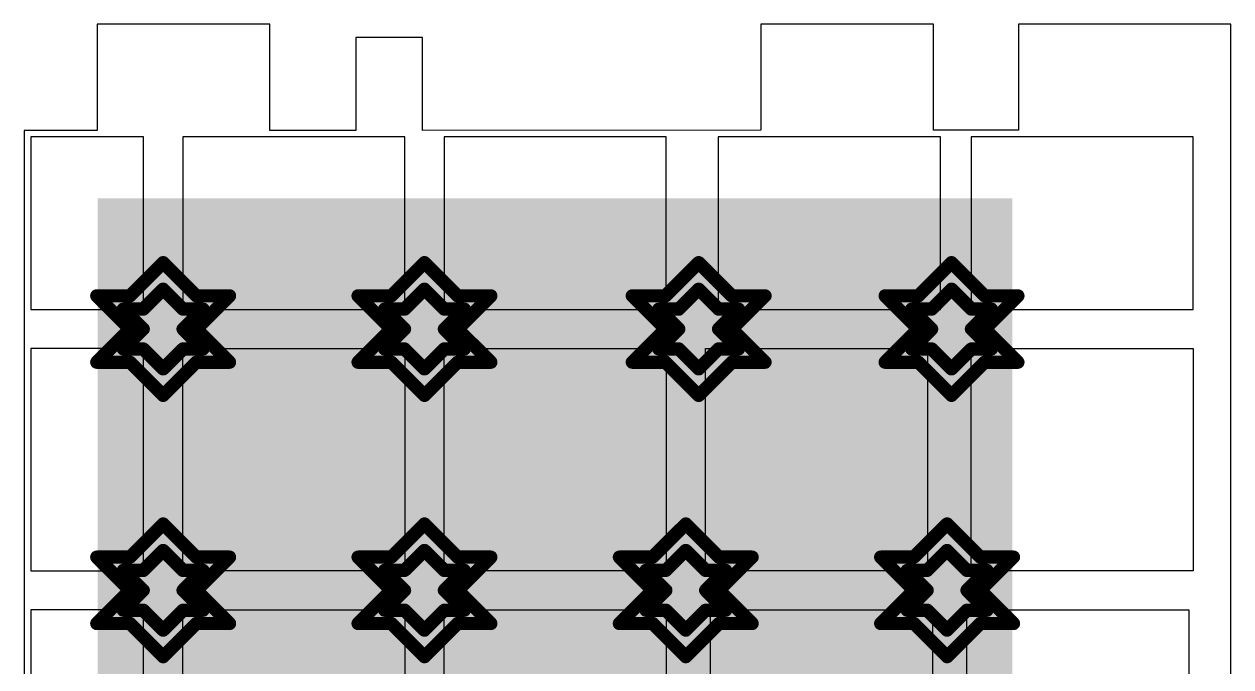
# Model space of a CAD drawing. Header units: millimetres. Extents: x 5 to 399, y 5 to 287.
# Drawn here: x 172.66 to 177.278, y 139.434 to 141.894 of the extents above; entities that cross this region are included whole.
import ezdxf

# ---------------------------------------------------------------- set-up
doc = ezdxf.new("R2010")
doc.units = ezdxf.units.MM
for name, color, linetype in [('DrillDrawing', 1, 'Continuous'), ('TopLayer', 1, 'Continuous'), ('TopPaste', 8, 'Continuous'), ('TopSolder', 216, 'Continuous')]:
    doc.layers.add(name, color=color, linetype=linetype)

# ---------------------------------------------------------------- blocks, each defined once
blk = doc.blocks.new('PQFN_8_MULTI_208')
at = {"layer": 'TopLayer'}
for p, q in [((2.667, 2.586), (-2.667, 2.586)), ((-2.667, 2.586), (-2.667, 1.7732)), ((-2.667, 1.7732), (-2.2606, 1.7732)), ((-2.2606, 1.7732), (-2.2606, 1.4478)), ((-2.2606, 1.4478), (-2.667, 1.4478)), ((-2.667, 1.4478), (-2.667, 0.7874)), ((-2.667, 0.7874), (-2.2606, 0.7874)), ((-2.2606, 0.7874), (-2.2605, -0.5079)), ((-2.2605, -0.5079), (-2.6162, -0.5079)), ((-2.6162, -0.5079), (-2.6162, -0.762)), ((-2.6162, -0.762), (-2.2605, -0.762)), ((-2.2605, -0.762), (-2.2605, -1.0922)), ((-2.2605, -1.0922), (-2.667, -1.0922)), ((-2.667, -1.0922), (-2.667, -1.7526)), ((-2.667, -1.7526), (-2.2605, -1.7526)), ((-2.2605, -1.7526), (-2.2605, -2.032)), ((-2.2605, -2.032), (2.2605, -2.032))]:
    blk.add_line(p, q, dxfattribs=at)
blk.add_solid([(-2, -1.75), (2, -1.75), (-2, 1.75), (2, 1.75)], dxfattribs=at)
at = {"layer": 'TopPaste'}
for p, q in [((-1.575, 2.442), (-2.2352, 2.442)), ((-2.2352, 2.442), (-2.2352, 1.592)), ((-1.575, 1.592), (-1.575, 2.442)), ((-1.425, 1.592), (-1.425, 2.442)), ((-1.425, 2.442), (-0.575, 2.442)), ((-0.575, 2.442), (-0.575, 1.592)), ((-0.425, 1.575), (-0.425, 2.425)), ((-0.425, 2.425), (0.425, 2.425)), ((-2.2352, 1.592), (-1.575, 1.592)), ((-0.575, 1.592), (-1.425, 1.592)), ((0.425, 1.575), (-0.425, 1.575)), ((-1.575, 1.4744), (-2.2352, 1.4744)), ((-2.2352, 1.4744), (-2.2352, 0.6244)), ((-1.575, 0.6244), (-1.575, 1.4744)), ((-0.425, 1.4444), (0.425, 1.4444)), ((-0.425, 0.5944), (-0.425, 1.4444)), ((-1.425, 1.425), (-0.575, 1.425)), ((-1.425, 0.575), (-1.425, 1.425)), ((-0.575, 1.425), (-0.575, 0.575)), ((-2.2352, 0.6244), (-1.575, 0.6244)), ((-0.575, 0.575), (-1.425, 0.575)), ((0.425, 0.5944), (-0.425, 0.5944)), ((-1.575, 0.425), (-2.2352, 0.425)), ((-2.2352, 0.425), (-2.2352, -0.425)), ((-1.575, -0.425), (-1.575, 0.425)), ((-1.425, 0.425), (-0.575, 0.425)), ((-1.425, -0.425), (-1.425, 0.425)), ((-0.575, 0.425), (-0.575, -0.425)), ((-0.425, 0.425), (0.425, 0.425)), ((-0.425, -0.425), (-0.425, 0.425)), ((-2.2352, -0.425), (-1.575, -0.425)), ((-0.575, -0.425), (-1.425, -0.425)), ((0.425, -0.425), (-0.425, -0.425)), ((-1.575, -0.575), (-2.2352, -0.575)), ((-2.2352, -0.575), (-2.2352, -1.425)), ((-1.575, -1.425), (-1.575, -0.575)), ((-1.425, -0.575), (-0.575, -0.575)), ((-1.425, -1.425), (-1.425, -0.575)), ((-0.575, -0.575), (-0.575, -1.425)), ((-0.425, -0.575), (0.425, -0.575)), ((-0.425, -1.425), (-0.425, -0.575)), ((-2.2352, -1.425), (-1.575, -1.425)), ((-0.575, -1.425), (-1.425, -1.425)), ((0.425, -1.425), (-0.425, -1.425)), ((-1.575, -1.575), (-2.2352, -1.575)), ((-2.2352, -1.575), (-2.2352, -2.0066)), ((-1.575, -2.0066), (-1.575, -1.575)), ((-0.575, -1.575), (-1.425, -1.575)), ((-1.425, -1.575), (-1.425, -2.0066)), ((-0.575, -2.0066), (-0.575, -1.575)), ((0.425, -1.575), (-0.425, -1.575)), ((-0.425, -1.575), (-0.425, -2.0066)), ((-2.2352, -2.0066), (-1.575, -2.0066)), ((-1.425, -2.0066), (-0.575, -2.0066)), ((-0.425, -2.0066), (0.425, -2.0066))]:
    blk.add_line(p, q, dxfattribs=at)
at = {"layer": 'TopSolder'}
blk.add_solid([(-2, -1.75), (2, -1.75), (-2, 1.75), (2, 1.75)], dxfattribs=at)

msp = doc.modelspace()

# ---------------------------------------------------------------- linework, layer by layer
at = {"layer": 'DrillDrawing', "const_width": 0.0508}
for points in [[(173.0652, 140.8538), (173.1922, 140.9808)], [(173.1922, 140.9808), (173.3192, 140.8538)], [(174.0652, 140.8538), (174.1922, 140.9808)], [(174.1922, 140.9808), (174.3192, 140.8538)], [(175.1146, 140.8538), (175.2416, 140.9808)], [(175.2416, 140.9808), (175.3686, 140.8538)], [(176.0822, 140.8538), (176.2092, 140.9808)], [(176.2092, 140.9808), (176.3362, 140.8538)], [(173.116, 140.803), (173.1922, 140.8792)], [(173.1922, 140.8792), (173.2684, 140.803)], [(174.116, 140.803), (174.1922, 140.8792)], [(174.1922, 140.8792), (174.2684, 140.803)], [(175.1654, 140.803), (175.2416, 140.8792)], [(175.2416, 140.8792), (175.3178, 140.803)], [(176.133, 140.803), (176.2092, 140.8792)], [(176.2092, 140.8792), (176.2854, 140.803)], [(172.9382, 140.8538), (173.0652, 140.7268)], [(172.9382, 140.8538), (173.0652, 140.8538)], [(173.3192, 140.8538), (173.4462, 140.8538)], [(173.3192, 140.7268), (173.4462, 140.8538)], [(173.9382, 140.8538), (174.0652, 140.7268)], [(173.9382, 140.8538), (174.0652, 140.8538)], [(174.3192, 140.8538), (174.4462, 140.8538)], [(174.3192, 140.7268), (174.4462, 140.8538)], [(174.9876, 140.8538), (175.1146, 140.7268)], [(174.9876, 140.8538), (175.1146, 140.8538)], [(175.3686, 140.8538), (175.4956, 140.8538)], [(175.3686, 140.7268), (175.4956, 140.8538)], [(175.9552, 140.8538), (176.0822, 140.7268)], [(175.9552, 140.8538), (176.0822, 140.8538)], [(176.3362, 140.8538), (176.4632, 140.8538)], [(176.3362, 140.7268), (176.4632, 140.8538)], [(173.0398, 140.803), (173.116, 140.7268)], [(173.0398, 140.803), (173.116, 140.803)], [(173.2684, 140.803), (173.3446, 140.803)], [(173.2684, 140.7268), (173.3446, 140.803)], [(174.0398, 140.803), (174.116, 140.7268)], [(174.0398, 140.803), (174.116, 140.803)], [(174.2684, 140.803), (174.3446, 140.803)], [(174.2684, 140.7268), (174.3446, 140.803)], [(175.0892, 140.803), (175.1654, 140.7268)], [(175.0892, 140.803), (175.1654, 140.803)], [(175.3178, 140.803), (175.394, 140.803)], [(175.3178, 140.7268), (175.394, 140.803)], [(176.0568, 140.803), (176.133, 140.7268)], [(176.0568, 140.803), (176.133, 140.803)], [(176.2854, 140.803), (176.3616, 140.803)], [(176.2854, 140.7268), (176.3616, 140.803)], [(172.9382, 140.5998), (173.0652, 140.7268)], [(173.0398, 140.6506), (173.116, 140.7268)], [(173.2684, 140.7268), (173.3446, 140.6506)], [(173.3192, 140.7268), (173.4462, 140.5998)], [(173.9382, 140.5998), (174.0652, 140.7268)], [(174.0398, 140.6506), (174.116, 140.7268)], [(174.2684, 140.7268), (174.3446, 140.6506)], [(174.3192, 140.7268), (174.4462, 140.5998)], [(174.9876, 140.5998), (175.1146, 140.7268)], [(175.0892, 140.6506), (175.1654, 140.7268)], [(175.3178, 140.7268), (175.394, 140.6506)], [(175.3686, 140.7268), (175.4956, 140.5998)], [(175.9552, 140.5998), (176.0822, 140.7268)], [(176.0568, 140.6506), (176.133, 140.7268)], [(176.2854, 140.7268), (176.3616, 140.6506)], [(176.3362, 140.7268), (176.4632, 140.5998)], [(173.0398, 140.6506), (173.116, 140.6506)], [(173.116, 140.6506), (173.1922, 140.5744)], [(173.1922, 140.5744), (173.2684, 140.6506)], [(173.2684, 140.6506), (173.3446, 140.6506)], [(174.0398, 140.6506), (174.116, 140.6506)], [(174.116, 140.6506), (174.1922, 140.5744)], [(174.1922, 140.5744), (174.2684, 140.6506)], [(174.2684, 140.6506), (174.3446, 140.6506)], [(175.0892, 140.6506), (175.1654, 140.6506)], [(175.1654, 140.6506), (175.2416, 140.5744)], [(175.2416, 140.5744), (175.3178, 140.6506)], [(175.3178, 140.6506), (175.394, 140.6506)], [(176.0568, 140.6506), (176.133, 140.6506)], [(176.133, 140.6506), (176.2092, 140.5744)], [(176.2092, 140.5744), (176.2854, 140.6506)], [(176.2854, 140.6506), (176.3616, 140.6506)], [(172.9382, 140.5998), (173.0652, 140.5998)], [(173.0652, 140.5998), (173.1922, 140.4728)], [(173.1922, 140.4728), (173.3192, 140.5998)], [(173.3192, 140.5998), (173.4462, 140.5998)], [(173.9382, 140.5998), (174.0652, 140.5998)], [(174.0652, 140.5998), (174.1922, 140.4728)], [(174.1922, 140.4728), (174.3192, 140.5998)], [(174.3192, 140.5998), (174.4462, 140.5998)], [(174.9876, 140.5998), (175.1146, 140.5998)], [(175.1146, 140.5998), (175.2416, 140.4728)], [(175.2416, 140.4728), (175.3686, 140.5998)], [(175.3686, 140.5998), (175.4956, 140.5998)], [(175.9552, 140.5998), (176.0822, 140.5998)], [(176.0822, 140.5998), (176.2092, 140.4728)], [(176.2092, 140.4728), (176.3362, 140.5998)], [(176.3362, 140.5998), (176.4632, 140.5998)], [(173.0652, 139.8538), (173.1922, 139.9808)], [(173.1922, 139.9808), (173.3192, 139.8538)], [(174.0652, 139.8538), (174.1922, 139.9808)], [(174.1922, 139.9808), (174.3192, 139.8538)], [(175.0652, 139.8538), (175.1922, 139.9808)], [(175.1922, 139.9808), (175.3192, 139.8538)], [(176.0652, 139.8538), (176.1922, 139.9808)], [(176.1922, 139.9808), (176.3192, 139.8538)], [(173.116, 139.803), (173.1922, 139.8792)], [(173.1922, 139.8792), (173.2684, 139.803)], [(174.116, 139.803), (174.1922, 139.8792)], [(174.1922, 139.8792), (174.2684, 139.803)], [(175.116, 139.803), (175.1922, 139.8792)], [(175.1922, 139.8792), (175.2684, 139.803)], [(176.116, 139.803), (176.1922, 139.8792)], [(176.1922, 139.8792), (176.2684, 139.803)], [(172.9382, 139.8538), (173.0652, 139.7268)], [(172.9382, 139.8538), (173.0652, 139.8538)], [(173.3192, 139.8538), (173.4462, 139.8538)], [(173.3192, 139.7268), (173.4462, 139.8538)], [(173.9382, 139.8538), (174.0652, 139.7268)], [(173.9382, 139.8538), (174.0652, 139.8538)], [(174.3192, 139.8538), (174.4462, 139.8538)], [(174.3192, 139.7268), (174.4462, 139.8538)], [(174.9382, 139.8538), (175.0652, 139.7268)], [(174.9382, 139.8538), (175.0652, 139.8538)], [(175.3192, 139.8538), (175.4462, 139.8538)], [(175.3192, 139.7268), (175.4462, 139.8538)], [(175.9382, 139.8538), (176.0652, 139.7268)], [(175.9382, 139.8538), (176.0652, 139.8538)], [(176.3192, 139.8538), (176.4462, 139.8538)], [(176.3192, 139.7268), (176.4462, 139.8538)], [(173.0398, 139.803), (173.116, 139.7268)], [(173.0398, 139.803), (173.116, 139.803)], [(173.2684, 139.803), (173.3446, 139.803)], [(173.2684, 139.7268), (173.3446, 139.803)], [(174.0398, 139.803), (174.116, 139.7268)], [(174.0398, 139.803), (174.116, 139.803)], [(174.2684, 139.803), (174.3446, 139.803)], [(174.2684, 139.7268), (174.3446, 139.803)], [(175.0398, 139.803), (175.116, 139.7268)], [(175.0398, 139.803), (175.116, 139.803)], [(175.2684, 139.803), (175.3446, 139.803)], [(175.2684, 139.7268), (175.3446, 139.803)], [(176.0398, 139.803), (176.116, 139.7268)], [(176.0398, 139.803), (176.116, 139.803)], [(176.2684, 139.803), (176.3446, 139.803)], [(176.2684, 139.7268), (176.3446, 139.803)], [(172.9382, 139.5998), (173.0652, 139.7268)], [(173.0398, 139.6506), (173.116, 139.7268)], [(173.2684, 139.7268), (173.3446, 139.6506)], [(173.3192, 139.7268), (173.4462, 139.5998)], [(173.9382, 139.5998), (174.0652, 139.7268)], [(174.0398, 139.6506), (174.116, 139.7268)], [(174.2684, 139.7268), (174.3446, 139.6506)], [(174.3192, 139.7268), (174.4462, 139.5998)], [(174.9382, 139.5998), (175.0652, 139.7268)], [(175.0398, 139.6506), (175.116, 139.7268)], [(175.2684, 139.7268), (175.3446, 139.6506)], [(175.3192, 139.7268), (175.4462, 139.5998)], [(175.9382, 139.5998), (176.0652, 139.7268)], [(176.0398, 139.6506), (176.116, 139.7268)], [(176.2684, 139.7268), (176.3446, 139.6506)], [(176.3192, 139.7268), (176.4462, 139.5998)], [(173.0398, 139.6506), (173.116, 139.6506)], [(173.116, 139.6506), (173.1922, 139.5744)], [(173.1922, 139.5744), (173.2684, 139.6506)], [(173.2684, 139.6506), (173.3446, 139.6506)], [(174.0398, 139.6506), (174.116, 139.6506)], [(174.116, 139.6506), (174.1922, 139.5744)], [(174.1922, 139.5744), (174.2684, 139.6506)], [(174.2684, 139.6506), (174.3446, 139.6506)], [(175.0398, 139.6506), (175.116, 139.6506)], [(175.116, 139.6506), (175.1922, 139.5744)], [(175.1922, 139.5744), (175.2684, 139.6506)], [(175.2684, 139.6506), (175.3446, 139.6506)], [(176.0398, 139.6506), (176.116, 139.6506)], [(176.116, 139.6506), (176.1922, 139.5744)], [(176.1922, 139.5744), (176.2684, 139.6506)], [(176.2684, 139.6506), (176.3446, 139.6506)], [(172.9382, 139.5998), (173.0652, 139.5998)], [(173.0652, 139.5998), (173.1922, 139.4728)], [(173.1922, 139.4728), (173.3192, 139.5998)], [(173.3192, 139.5998), (173.4462, 139.5998)], [(173.9382, 139.5998), (174.0652, 139.5998)], [(174.0652, 139.5998), (174.1922, 139.4728)], [(174.1922, 139.4728), (174.3192, 139.5998)], [(174.3192, 139.5998), (174.4462, 139.5998)], [(174.9382, 139.5998), (175.0652, 139.5998)], [(175.0652, 139.5998), (175.1922, 139.4728)], [(175.1922, 139.4728), (175.3192, 139.5998)], [(175.3192, 139.5998), (175.4462, 139.5998)], [(175.9382, 139.5998), (176.0652, 139.5998)], [(176.0652, 139.5998), (176.1922, 139.4728)], [(176.1922, 139.4728), (176.3192, 139.5998)], [(176.3192, 139.5998), (176.4462, 139.5998)]]:
    msp.add_lwpolyline(points, dxfattribs=at)
at = {"layer": 'DrillDrawing', "const_width": 0.0254}
for points in [[(173.1795, 140.9808, 1), (173.2049, 140.9808, 1)], [(173.1795, 140.9808, 1), (173.2049, 140.9808, 1)], [(174.1795, 140.9808, 1), (174.2049, 140.9808, 1)], [(174.1795, 140.9808, 1), (174.2049, 140.9808, 1)], [(175.2289, 140.9808, 1), (175.2543, 140.9808, 1)], [(175.2289, 140.9808, 1), (175.2543, 140.9808, 1)], [(176.1965, 140.9808, 1), (176.2219, 140.9808, 1)], [(176.1965, 140.9808, 1), (176.2219, 140.9808, 1)], [(173.1795, 140.8792, 1), (173.2049, 140.8792, 1)], [(173.1795, 140.8792, 1), (173.2049, 140.8792, 1)], [(174.1795, 140.8792, 1), (174.2049, 140.8792, 1)], [(174.1795, 140.8792, 1), (174.2049, 140.8792, 1)], [(175.2289, 140.8792, 1), (175.2543, 140.8792, 1)], [(175.2289, 140.8792, 1), (175.2543, 140.8792, 1)], [(176.1965, 140.8792, 1), (176.2219, 140.8792, 1)], [(176.1965, 140.8792, 1), (176.2219, 140.8792, 1)], [(172.9255, 140.8538, 1), (172.9509, 140.8538, 1)], [(172.9255, 140.8538, 1), (172.9509, 140.8538, 1)], [(173.0525, 140.8538, 1), (173.0779, 140.8538, 1)], [(173.0525, 140.8538, 1), (173.0779, 140.8538, 1)], [(173.3065, 140.8538, 1), (173.3319, 140.8538, 1)], [(173.3065, 140.8538, 1), (173.3319, 140.8538, 1)], [(173.4335, 140.8538, 1), (173.4589, 140.8538, 1)], [(173.4335, 140.8538, 1), (173.4589, 140.8538, 1)], [(173.9255, 140.8538, 1), (173.9509, 140.8538, 1)], [(173.9255, 140.8538, 1), (173.9509, 140.8538, 1)], [(174.0525, 140.8538, 1), (174.0779, 140.8538, 1)], [(174.0525, 140.8538, 1), (174.0779, 140.8538, 1)], [(174.3065, 140.8538, 1), (174.3319, 140.8538, 1)], [(174.3065, 140.8538, 1), (174.3319, 140.8538, 1)], [(174.4335, 140.8538, 1), (174.4589, 140.8538, 1)], [(174.4335, 140.8538, 1), (174.4589, 140.8538, 1)], [(174.9749, 140.8538, 1), (175.0003, 140.8538, 1)], [(174.9749, 140.8538, 1), (175.0003, 140.8538, 1)], [(175.1019, 140.8538, 1), (175.1273, 140.8538, 1)], [(175.1019, 140.8538, 1), (175.1273, 140.8538, 1)], [(175.3559, 140.8538, 1), (175.3813, 140.8538, 1)], [(175.3559, 140.8538, 1), (175.3813, 140.8538, 1)], [(175.4829, 140.8538, 1), (175.5083, 140.8538, 1)], [(175.4829, 140.8538, 1), (175.5083, 140.8538, 1)], [(175.9425, 140.8538, 1), (175.9679, 140.8538, 1)], [(175.9425, 140.8538, 1), (175.9679, 140.8538, 1)], [(176.0695, 140.8538, 1), (176.0949, 140.8538, 1)], [(176.0695, 140.8538, 1), (176.0949, 140.8538, 1)], [(176.3235, 140.8538, 1), (176.3489, 140.8538, 1)], [(176.3235, 140.8538, 1), (176.3489, 140.8538, 1)], [(176.4505, 140.8538, 1), (176.4759, 140.8538, 1)], [(176.4505, 140.8538, 1), (176.4759, 140.8538, 1)], [(173.0271, 140.803, 1), (173.0525, 140.803, 1)], [(173.0271, 140.803, 1), (173.0525, 140.803, 1)], [(173.1033, 140.803, 1), (173.1287, 140.803, 1)], [(173.1033, 140.803, 1), (173.1287, 140.803, 1)], [(173.2557, 140.803, 1), (173.2811, 140.803, 1)], [(173.2557, 140.803, 1), (173.2811, 140.803, 1)], [(173.3319, 140.803, 1), (173.3573, 140.803, 1)], [(173.3319, 140.803, 1), (173.3573, 140.803, 1)], [(174.0271, 140.803, 1), (174.0525, 140.803, 1)], [(174.0271, 140.803, 1), (174.0525, 140.803, 1)], [(174.1033, 140.803, 1), (174.1287, 140.803, 1)], [(174.1033, 140.803, 1), (174.1287, 140.803, 1)], [(174.2557, 140.803, 1), (174.2811, 140.803, 1)], [(174.2557, 140.803, 1), (174.2811, 140.803, 1)], [(174.3319, 140.803, 1), (174.3573, 140.803, 1)], [(174.3319, 140.803, 1), (174.3573, 140.803, 1)], [(175.0765, 140.803, 1), (175.1019, 140.803, 1)], [(175.0765, 140.803, 1), (175.1019, 140.803, 1)], [(175.1527, 140.803, 1), (175.1781, 140.803, 1)], [(175.1527, 140.803, 1), (175.1781, 140.803, 1)], [(175.3051, 140.803, 1), (175.3305, 140.803, 1)], [(175.3051, 140.803, 1), (175.3305, 140.803, 1)], [(175.3813, 140.803, 1), (175.4067, 140.803, 1)], [(175.3813, 140.803, 1), (175.4067, 140.803, 1)], [(176.0441, 140.803, 1), (176.0695, 140.803, 1)], [(176.0441, 140.803, 1), (176.0695, 140.803, 1)], [(176.1203, 140.803, 1), (176.1457, 140.803, 1)], [(176.1203, 140.803, 1), (176.1457, 140.803, 1)], [(176.2727, 140.803, 1), (176.2981, 140.803, 1)], [(176.2727, 140.803, 1), (176.2981, 140.803, 1)], [(176.3489, 140.803, 1), (176.3743, 140.803, 1)], [(176.3489, 140.803, 1), (176.3743, 140.803, 1)], [(173.0525, 140.7268, 1), (173.0779, 140.7268, 1)], [(173.0525, 140.7268, 1), (173.0779, 140.7268, 1)], [(173.1033, 140.7268, 1), (173.1287, 140.7268, 1)], [(173.1033, 140.7268, 1), (173.1287, 140.7268, 1)], [(173.2557, 140.7268, 1), (173.2811, 140.7268, 1)], [(173.2557, 140.7268, 1), (173.2811, 140.7268, 1)], [(173.3065, 140.7268, 1), (173.3319, 140.7268, 1)], [(173.3065, 140.7268, 1), (173.3319, 140.7268, 1)], [(174.0525, 140.7268, 1), (174.0779, 140.7268, 1)], [(174.0525, 140.7268, 1), (174.0779, 140.7268, 1)], [(174.1033, 140.7268, 1), (174.1287, 140.7268, 1)], [(174.1033, 140.7268, 1), (174.1287, 140.7268, 1)], [(174.2557, 140.7268, 1), (174.2811, 140.7268, 1)], [(174.2557, 140.7268, 1), (174.2811, 140.7268, 1)], [(174.3065, 140.7268, 1), (174.3319, 140.7268, 1)], [(174.3065, 140.7268, 1), (174.3319, 140.7268, 1)], [(175.1019, 140.7268, 1), (175.1273, 140.7268, 1)], [(175.1019, 140.7268, 1), (175.1273, 140.7268, 1)], [(175.1527, 140.7268, 1), (175.1781, 140.7268, 1)], [(175.1527, 140.7268, 1), (175.1781, 140.7268, 1)], [(175.3051, 140.7268, 1), (175.3305, 140.7268, 1)], [(175.3051, 140.7268, 1), (175.3305, 140.7268, 1)], [(175.3559, 140.7268, 1), (175.3813, 140.7268, 1)], [(175.3559, 140.7268, 1), (175.3813, 140.7268, 1)], [(176.0695, 140.7268, 1), (176.0949, 140.7268, 1)], [(176.0695, 140.7268, 1), (176.0949, 140.7268, 1)], [(176.1203, 140.7268, 1), (176.1457, 140.7268, 1)], [(176.1203, 140.7268, 1), (176.1457, 140.7268, 1)], [(176.2727, 140.7268, 1), (176.2981, 140.7268, 1)], [(176.2727, 140.7268, 1), (176.2981, 140.7268, 1)], [(176.3235, 140.7268, 1), (176.3489, 140.7268, 1)], [(176.3235, 140.7268, 1), (176.3489, 140.7268, 1)], [(173.0271, 140.6506, 1), (173.0525, 140.6506, 1)], [(173.0271, 140.6506, 1), (173.0525, 140.6506, 1)], [(173.1033, 140.6506, 1), (173.1287, 140.6506, 1)], [(173.1033, 140.6506, 1), (173.1287, 140.6506, 1)], [(173.2557, 140.6506, 1), (173.2811, 140.6506, 1)], [(173.2557, 140.6506, 1), (173.2811, 140.6506, 1)], [(173.3319, 140.6506, 1), (173.3573, 140.6506, 1)], [(173.3319, 140.6506, 1), (173.3573, 140.6506, 1)], [(174.0271, 140.6506, 1), (174.0525, 140.6506, 1)], [(174.0271, 140.6506, 1), (174.0525, 140.6506, 1)], [(174.1033, 140.6506, 1), (174.1287, 140.6506, 1)], [(174.1033, 140.6506, 1), (174.1287, 140.6506, 1)], [(174.2557, 140.6506, 1), (174.2811, 140.6506, 1)], [(174.2557, 140.6506, 1), (174.2811, 140.6506, 1)], [(174.3319, 140.6506, 1), (174.3573, 140.6506, 1)], [(174.3319, 140.6506, 1), (174.3573, 140.6506, 1)], [(175.0765, 140.6506, 1), (175.1019, 140.6506, 1)], [(175.0765, 140.6506, 1), (175.1019, 140.6506, 1)], [(175.1527, 140.6506, 1), (175.1781, 140.6506, 1)], [(175.1527, 140.6506, 1), (175.1781, 140.6506, 1)], [(175.3051, 140.6506, 1), (175.3305, 140.6506, 1)], [(175.3051, 140.6506, 1), (175.3305, 140.6506, 1)], [(175.3813, 140.6506, 1), (175.4067, 140.6506, 1)], [(175.3813, 140.6506, 1), (175.4067, 140.6506, 1)], [(176.0441, 140.6506, 1), (176.0695, 140.6506, 1)], [(176.0441, 140.6506, 1), (176.0695, 140.6506, 1)], [(176.1203, 140.6506, 1), (176.1457, 140.6506, 1)], [(176.1203, 140.6506, 1), (176.1457, 140.6506, 1)], [(176.2727, 140.6506, 1), (176.2981, 140.6506, 1)], [(176.2727, 140.6506, 1), (176.2981, 140.6506, 1)], [(176.3489, 140.6506, 1), (176.3743, 140.6506, 1)], [(176.3489, 140.6506, 1), (176.3743, 140.6506, 1)], [(172.9255, 140.5998, 1), (172.9509, 140.5998, 1)], [(172.9255, 140.5998, 1), (172.9509, 140.5998, 1)], [(173.0525, 140.5998, 1), (173.0779, 140.5998, 1)], [(173.0525, 140.5998, 1), (173.0779, 140.5998, 1)], [(173.3065, 140.5998, 1), (173.3319, 140.5998, 1)], [(173.3065, 140.5998, 1), (173.3319, 140.5998, 1)], [(173.4335, 140.5998, 1), (173.4589, 140.5998, 1)], [(173.4335, 140.5998, 1), (173.4589, 140.5998, 1)], [(173.9255, 140.5998, 1), (173.9509, 140.5998, 1)], [(173.9255, 140.5998, 1), (173.9509, 140.5998, 1)], [(174.0525, 140.5998, 1), (174.0779, 140.5998, 1)], [(174.0525, 140.5998, 1), (174.0779, 140.5998, 1)], [(174.3065, 140.5998, 1), (174.3319, 140.5998, 1)], [(174.3065, 140.5998, 1), (174.3319, 140.5998, 1)], [(174.4335, 140.5998, 1), (174.4589, 140.5998, 1)], [(174.4335, 140.5998, 1), (174.4589, 140.5998, 1)], [(174.9749, 140.5998, 1), (175.0003, 140.5998, 1)], [(174.9749, 140.5998, 1), (175.0003, 140.5998, 1)], [(175.1019, 140.5998, 1), (175.1273, 140.5998, 1)], [(175.1019, 140.5998, 1), (175.1273, 140.5998, 1)], [(175.3559, 140.5998, 1), (175.3813, 140.5998, 1)], [(175.3559, 140.5998, 1), (175.3813, 140.5998, 1)], [(175.4829, 140.5998, 1), (175.5083, 140.5998, 1)], [(175.4829, 140.5998, 1), (175.5083, 140.5998, 1)], [(175.9425, 140.5998, 1), (175.9679, 140.5998, 1)], [(175.9425, 140.5998, 1), (175.9679, 140.5998, 1)], [(176.0695, 140.5998, 1), (176.0949, 140.5998, 1)], [(176.0695, 140.5998, 1), (176.0949, 140.5998, 1)], [(176.3235, 140.5998, 1), (176.3489, 140.5998, 1)], [(176.3235, 140.5998, 1), (176.3489, 140.5998, 1)], [(176.4505, 140.5998, 1), (176.4759, 140.5998, 1)], [(176.4505, 140.5998, 1), (176.4759, 140.5998, 1)], [(173.1795, 140.5744, 1), (173.2049, 140.5744, 1)], [(173.1795, 140.5744, 1), (173.2049, 140.5744, 1)], [(174.1795, 140.5744, 1), (174.2049, 140.5744, 1)], [(174.1795, 140.5744, 1), (174.2049, 140.5744, 1)], [(175.2289, 140.5744, 1), (175.2543, 140.5744, 1)], [(175.2289, 140.5744, 1), (175.2543, 140.5744, 1)], [(176.1965, 140.5744, 1), (176.2219, 140.5744, 1)], [(176.1965, 140.5744, 1), (176.2219, 140.5744, 1)], [(173.1795, 140.4728, 1), (173.2049, 140.4728, 1)], [(173.1795, 140.4728, 1), (173.2049, 140.4728, 1)], [(174.1795, 140.4728, 1), (174.2049, 140.4728, 1)], [(174.1795, 140.4728, 1), (174.2049, 140.4728, 1)], [(175.2289, 140.4728, 1), (175.2543, 140.4728, 1)], [(175.2289, 140.4728, 1), (175.2543, 140.4728, 1)], [(176.1965, 140.4728, 1), (176.2219, 140.4728, 1)], [(176.1965, 140.4728, 1), (176.2219, 140.4728, 1)], [(173.1795, 139.9808, 1), (173.2049, 139.9808, 1)], [(173.1795, 139.9808, 1), (173.2049, 139.9808, 1)], [(174.1795, 139.9808, 1), (174.2049, 139.9808, 1)], [(174.1795, 139.9808, 1), (174.2049, 139.9808, 1)], [(175.1795, 139.9808, 1), (175.2049, 139.9808, 1)], [(175.1795, 139.9808, 1), (175.2049, 139.9808, 1)], [(176.1795, 139.9808, 1), (176.2049, 139.9808, 1)], [(176.1795, 139.9808, 1), (176.2049, 139.9808, 1)], [(173.1795, 139.8792, 1), (173.2049, 139.8792, 1)], [(173.1795, 139.8792, 1), (173.2049, 139.8792, 1)], [(174.1795, 139.8792, 1), (174.2049, 139.8792, 1)], [(174.1795, 139.8792, 1), (174.2049, 139.8792, 1)], [(175.1795, 139.8792, 1), (175.2049, 139.8792, 1)], [(175.1795, 139.8792, 1), (175.2049, 139.8792, 1)], [(176.1795, 139.8792, 1), (176.2049, 139.8792, 1)], [(176.1795, 139.8792, 1), (176.2049, 139.8792, 1)], [(172.9255, 139.8538, 1), (172.9509, 139.8538, 1)], [(172.9255, 139.8538, 1), (172.9509, 139.8538, 1)], [(173.0525, 139.8538, 1), (173.0779, 139.8538, 1)], [(173.0525, 139.8538, 1), (173.0779, 139.8538, 1)], [(173.3065, 139.8538, 1), (173.3319, 139.8538, 1)], [(173.3065, 139.8538, 1), (173.3319, 139.8538, 1)], [(173.4335, 139.8538, 1), (173.4589, 139.8538, 1)], [(173.4335, 139.8538, 1), (173.4589, 139.8538, 1)], [(173.9255, 139.8538, 1), (173.9509, 139.8538, 1)], [(173.9255, 139.8538, 1), (173.9509, 139.8538, 1)], [(174.0525, 139.8538, 1), (174.0779, 139.8538, 1)], [(174.0525, 139.8538, 1), (174.0779, 139.8538, 1)], [(174.3065, 139.8538, 1), (174.3319, 139.8538, 1)], [(174.3065, 139.8538, 1), (174.3319, 139.8538, 1)], [(174.4335, 139.8538, 1), (174.4589, 139.8538, 1)], [(174.4335, 139.8538, 1), (174.4589, 139.8538, 1)], [(174.9255, 139.8538, 1), (174.9509, 139.8538, 1)], [(174.9255, 139.8538, 1), (174.9509, 139.8538, 1)], [(175.0525, 139.8538, 1), (175.0779, 139.8538, 1)], [(175.0525, 139.8538, 1), (175.0779, 139.8538, 1)], [(175.3065, 139.8538, 1), (175.3319, 139.8538, 1)], [(175.3065, 139.8538, 1), (175.3319, 139.8538, 1)], [(175.4335, 139.8538, 1), (175.4589, 139.8538, 1)], [(175.4335, 139.8538, 1), (175.4589, 139.8538, 1)], [(175.9255, 139.8538, 1), (175.9509, 139.8538, 1)], [(175.9255, 139.8538, 1), (175.9509, 139.8538, 1)], [(176.0525, 139.8538, 1), (176.0779, 139.8538, 1)], [(176.0525, 139.8538, 1), (176.0779, 139.8538, 1)], [(176.3065, 139.8538, 1), (176.3319, 139.8538, 1)], [(176.3065, 139.8538, 1), (176.3319, 139.8538, 1)], [(176.4335, 139.8538, 1), (176.4589, 139.8538, 1)], [(176.4335, 139.8538, 1), (176.4589, 139.8538, 1)], [(173.0271, 139.803, 1), (173.0525, 139.803, 1)], [(173.0271, 139.803, 1), (173.0525, 139.803, 1)], [(173.1033, 139.803, 1), (173.1287, 139.803, 1)], [(173.1033, 139.803, 1), (173.1287, 139.803, 1)], [(173.2557, 139.803, 1), (173.2811, 139.803, 1)], [(173.2557, 139.803, 1), (173.2811, 139.803, 1)], [(173.3319, 139.803, 1), (173.3573, 139.803, 1)], [(173.3319, 139.803, 1), (173.3573, 139.803, 1)], [(174.0271, 139.803, 1), (174.0525, 139.803, 1)], [(174.0271, 139.803, 1), (174.0525, 139.803, 1)], [(174.1033, 139.803, 1), (174.1287, 139.803, 1)], [(174.1033, 139.803, 1), (174.1287, 139.803, 1)], [(174.2557, 139.803, 1), (174.2811, 139.803, 1)], [(174.2557, 139.803, 1), (174.2811, 139.803, 1)], [(174.3319, 139.803, 1), (174.3573, 139.803, 1)], [(174.3319, 139.803, 1), (174.3573, 139.803, 1)], [(175.0271, 139.803, 1), (175.0525, 139.803, 1)], [(175.0271, 139.803, 1), (175.0525, 139.803, 1)], [(175.1033, 139.803, 1), (175.1287, 139.803, 1)], [(175.1033, 139.803, 1), (175.1287, 139.803, 1)], [(175.2557, 139.803, 1), (175.2811, 139.803, 1)], [(175.2557, 139.803, 1), (175.2811, 139.803, 1)], [(175.3319, 139.803, 1), (175.3573, 139.803, 1)], [(175.3319, 139.803, 1), (175.3573, 139.803, 1)], [(176.0271, 139.803, 1), (176.0525, 139.803, 1)], [(176.0271, 139.803, 1), (176.0525, 139.803, 1)], [(176.1033, 139.803, 1), (176.1287, 139.803, 1)], [(176.1033, 139.803, 1), (176.1287, 139.803, 1)], [(176.2557, 139.803, 1), (176.2811, 139.803, 1)], [(176.2557, 139.803, 1), (176.2811, 139.803, 1)], [(176.3319, 139.803, 1), (176.3573, 139.803, 1)], [(176.3319, 139.803, 1), (176.3573, 139.803, 1)], [(173.0525, 139.7268, 1), (173.0779, 139.7268, 1)], [(173.0525, 139.7268, 1), (173.0779, 139.7268, 1)], [(173.1033, 139.7268, 1), (173.1287, 139.7268, 1)], [(173.1033, 139.7268, 1), (173.1287, 139.7268, 1)], [(173.2557, 139.7268, 1), (173.2811, 139.7268, 1)], [(173.2557, 139.7268, 1), (173.2811, 139.7268, 1)], [(173.3065, 139.7268, 1), (173.3319, 139.7268, 1)], [(173.3065, 139.7268, 1), (173.3319, 139.7268, 1)], [(174.0525, 139.7268, 1), (174.0779, 139.7268, 1)], [(174.0525, 139.7268, 1), (174.0779, 139.7268, 1)], [(174.1033, 139.7268, 1), (174.1287, 139.7268, 1)], [(174.1033, 139.7268, 1), (174.1287, 139.7268, 1)], [(174.2557, 139.7268, 1), (174.2811, 139.7268, 1)], [(174.2557, 139.7268, 1), (174.2811, 139.7268, 1)], [(174.3065, 139.7268, 1), (174.3319, 139.7268, 1)], [(174.3065, 139.7268, 1), (174.3319, 139.7268, 1)], [(175.0525, 139.7268, 1), (175.0779, 139.7268, 1)], [(175.0525, 139.7268, 1), (175.0779, 139.7268, 1)], [(175.1033, 139.7268, 1), (175.1287, 139.7268, 1)], [(175.1033, 139.7268, 1), (175.1287, 139.7268, 1)], [(175.2557, 139.7268, 1), (175.2811, 139.7268, 1)], [(175.2557, 139.7268, 1), (175.2811, 139.7268, 1)], [(175.3065, 139.7268, 1), (175.3319, 139.7268, 1)], [(175.3065, 139.7268, 1), (175.3319, 139.7268, 1)], [(176.0525, 139.7268, 1), (176.0779, 139.7268, 1)], [(176.0525, 139.7268, 1), (176.0779, 139.7268, 1)], [(176.1033, 139.7268, 1), (176.1287, 139.7268, 1)], [(176.1033, 139.7268, 1), (176.1287, 139.7268, 1)], [(176.2557, 139.7268, 1), (176.2811, 139.7268, 1)], [(176.2557, 139.7268, 1), (176.2811, 139.7268, 1)], [(176.3065, 139.7268, 1), (176.3319, 139.7268, 1)], [(176.3065, 139.7268, 1), (176.3319, 139.7268, 1)], [(173.0271, 139.6506, 1), (173.0525, 139.6506, 1)], [(173.0271, 139.6506, 1), (173.0525, 139.6506, 1)], [(173.1033, 139.6506, 1), (173.1287, 139.6506, 1)], [(173.1033, 139.6506, 1), (173.1287, 139.6506, 1)], [(173.2557, 139.6506, 1), (173.2811, 139.6506, 1)], [(173.2557, 139.6506, 1), (173.2811, 139.6506, 1)], [(173.3319, 139.6506, 1), (173.3573, 139.6506, 1)], [(173.3319, 139.6506, 1), (173.3573, 139.6506, 1)], [(174.0271, 139.6506, 1), (174.0525, 139.6506, 1)], [(174.0271, 139.6506, 1), (174.0525, 139.6506, 1)], [(174.1033, 139.6506, 1), (174.1287, 139.6506, 1)], [(174.1033, 139.6506, 1), (174.1287, 139.6506, 1)], [(174.2557, 139.6506, 1), (174.2811, 139.6506, 1)], [(174.2557, 139.6506, 1), (174.2811, 139.6506, 1)], [(174.3319, 139.6506, 1), (174.3573, 139.6506, 1)], [(174.3319, 139.6506, 1), (174.3573, 139.6506, 1)], [(175.0271, 139.6506, 1), (175.0525, 139.6506, 1)], [(175.0271, 139.6506, 1), (175.0525, 139.6506, 1)], [(175.1033, 139.6506, 1), (175.1287, 139.6506, 1)], [(175.1033, 139.6506, 1), (175.1287, 139.6506, 1)], [(175.2557, 139.6506, 1), (175.2811, 139.6506, 1)], [(175.2557, 139.6506, 1), (175.2811, 139.6506, 1)], [(175.3319, 139.6506, 1), (175.3573, 139.6506, 1)], [(175.3319, 139.6506, 1), (175.3573, 139.6506, 1)], [(176.0271, 139.6506, 1), (176.0525, 139.6506, 1)], [(176.0271, 139.6506, 1), (176.0525, 139.6506, 1)], [(176.1033, 139.6506, 1), (176.1287, 139.6506, 1)], [(176.1033, 139.6506, 1), (176.1287, 139.6506, 1)], [(176.2557, 139.6506, 1), (176.2811, 139.6506, 1)], [(176.2557, 139.6506, 1), (176.2811, 139.6506, 1)], [(176.3319, 139.6506, 1), (176.3573, 139.6506, 1)], [(176.3319, 139.6506, 1), (176.3573, 139.6506, 1)], [(172.9255, 139.5998, 1), (172.9509, 139.5998, 1)], [(172.9255, 139.5998, 1), (172.9509, 139.5998, 1)], [(173.0525, 139.5998, 1), (173.0779, 139.5998, 1)], [(173.0525, 139.5998, 1), (173.0779, 139.5998, 1)], [(173.3065, 139.5998, 1), (173.3319, 139.5998, 1)], [(173.3065, 139.5998, 1), (173.3319, 139.5998, 1)], [(173.4335, 139.5998, 1), (173.4589, 139.5998, 1)], [(173.4335, 139.5998, 1), (173.4589, 139.5998, 1)], [(173.9255, 139.5998, 1), (173.9509, 139.5998, 1)], [(173.9255, 139.5998, 1), (173.9509, 139.5998, 1)], [(174.0525, 139.5998, 1), (174.0779, 139.5998, 1)], [(174.0525, 139.5998, 1), (174.0779, 139.5998, 1)], [(174.3065, 139.5998, 1), (174.3319, 139.5998, 1)], [(174.3065, 139.5998, 1), (174.3319, 139.5998, 1)], [(174.4335, 139.5998, 1), (174.4589, 139.5998, 1)], [(174.4335, 139.5998, 1), (174.4589, 139.5998, 1)], [(174.9255, 139.5998, 1), (174.9509, 139.5998, 1)], [(174.9255, 139.5998, 1), (174.9509, 139.5998, 1)], [(175.0525, 139.5998, 1), (175.0779, 139.5998, 1)], [(175.0525, 139.5998, 1), (175.0779, 139.5998, 1)], [(175.3065, 139.5998, 1), (175.3319, 139.5998, 1)], [(175.3065, 139.5998, 1), (175.3319, 139.5998, 1)], [(175.4335, 139.5998, 1), (175.4589, 139.5998, 1)], [(175.4335, 139.5998, 1), (175.4589, 139.5998, 1)], [(175.9255, 139.5998, 1), (175.9509, 139.5998, 1)], [(175.9255, 139.5998, 1), (175.9509, 139.5998, 1)], [(176.0525, 139.5998, 1), (176.0779, 139.5998, 1)], [(176.0525, 139.5998, 1), (176.0779, 139.5998, 1)], [(176.3065, 139.5998, 1), (176.3319, 139.5998, 1)], [(176.3065, 139.5998, 1), (176.3319, 139.5998, 1)], [(176.4335, 139.5998, 1), (176.4589, 139.5998, 1)], [(176.4335, 139.5998, 1), (176.4589, 139.5998, 1)], [(173.1795, 139.5744, 1), (173.2049, 139.5744, 1)], [(173.1795, 139.5744, 1), (173.2049, 139.5744, 1)], [(174.1795, 139.5744, 1), (174.2049, 139.5744, 1)], [(174.1795, 139.5744, 1), (174.2049, 139.5744, 1)], [(175.1795, 139.5744, 1), (175.2049, 139.5744, 1)], [(175.1795, 139.5744, 1), (175.2049, 139.5744, 1)], [(176.1795, 139.5744, 1), (176.2049, 139.5744, 1)], [(176.1795, 139.5744, 1), (176.2049, 139.5744, 1)], [(173.1795, 139.4728, 1), (173.2049, 139.4728, 1)], [(173.1795, 139.4728, 1), (173.2049, 139.4728, 1)], [(174.1795, 139.4728, 1), (174.2049, 139.4728, 1)], [(174.1795, 139.4728, 1), (174.2049, 139.4728, 1)], [(175.1795, 139.4728, 1), (175.2049, 139.4728, 1)], [(175.1795, 139.4728, 1), (175.2049, 139.4728, 1)], [(176.1795, 139.4728, 1), (176.2049, 139.4728, 1)], [(176.1795, 139.4728, 1), (176.2049, 139.4728, 1)]]:
    msp.add_lwpolyline(points, format="xyb", close=True, dxfattribs=at)

# ---------------------------------------------------------------- block references
at = {"rotation": 270}
msp.add_blockref('PQFN_8_MULTI_208', (174.6922, 139.2268), dxfattribs=at)

doc.saveas('drawing.dxf')
